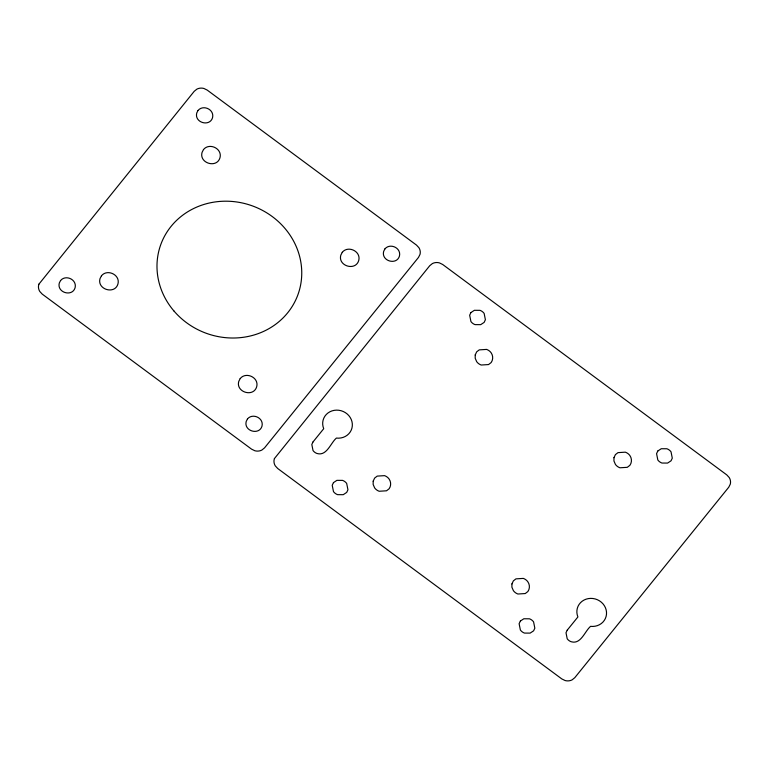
<?xml version="1.0" encoding="UTF-8"?>
<svg xmlns="http://www.w3.org/2000/svg" width="769" height="769" viewBox="0 0 769 769"><rect width="100%" height="100%" fill="white"/><g stroke="black" fill="none" stroke-linecap="round" stroke-linejoin="round"><path stroke-width="1.15" d="M373.186 481.163L373.157 484.47L374.647 487.902A9.074 8.421 20.5 0 0 379.175 491.256L386.509 490.795L389.095 488.805C391.219 485.912 391.142 481.894 389.085 479A9.074 8.421 20.5 0 0 384.548 475.646L377.214 476.107L374.628 478.087L373.186 481.163M475.223 354.932L475.204 358.239L476.684 361.67A9.074 8.421 20.5 0 0 481.211 365.025L488.546 364.564L491.131 362.574C493.256 359.681 493.179 355.663 491.122 352.769A9.074 8.421 20.5 0 0 486.585 349.414L479.25 349.876L476.665 351.856L475.223 354.932M511.933 583.931L511.904 587.228L513.394 590.659A9.074 8.421 20.5 0 0 517.922 594.014L525.256 593.553L527.842 591.563C529.966 588.669 529.889 584.651 527.832 581.758A9.074 8.421 20.5 0 0 523.295 578.403L515.961 578.865L513.375 580.855L511.933 583.931M613.97 457.699L613.95 460.996L615.431 464.428A9.074 8.421 20.5 0 0 619.958 467.783L627.293 467.321L629.878 465.332C632.003 462.438 631.926 458.42 629.869 455.527A9.074 8.421 20.5 0 0 625.332 452.172L617.997 452.633L615.411 454.623L613.97 457.699M38.921 284.146L38.719 284.799A9.363 8.68 20.5 0 0 39.786 291.47L42.228 294.114L251.559 449.144L254.837 450.749A9.363 8.68 20.5 0 0 261.864 450.057L264.536 447.875L418.48 257.432L420.009 254.414A9.363 8.68 20.5 0 0 418.942 247.733L416.5 245.1L207.169 90.06L203.891 88.464A9.363 8.68 20.5 0 0 196.874 89.146L194.201 91.328L38.921 284.146M274.427 458.574L274.225 459.218A9.363 8.68 20.5 0 0 275.302 465.899L277.744 468.532L561.831 678.94L565.109 680.536A9.363 8.68 20.5 0 0 572.126 679.854L574.799 677.672L728.743 487.229L730.281 484.201A9.363 8.68 20.5 0 0 729.214 477.53L726.772 474.886L442.684 264.488L439.407 262.883A9.363 8.68 20.5 0 0 432.38 263.575L429.708 265.747L274.427 458.574M313.012 441.944L311.82 444.482L313.021 450.538A7.95 7.373 20.5 0 0 316.991 453.479C326.767 456.44 330.603 442.973 336.389 438.08A14.976 13.9 20.5 0 0 352.317 423.786A14.976 13.9 20.5 0 0 334.169 410.348A14.976 13.9 20.5 0 0 323.72 428.698L313.012 441.944M333.467 482.624L332.218 485.268L333.477 491.593A8.305 7.7 20.5 0 0 337.62 494.659L343.243 494.688L346.694 492.42L347.944 489.776L346.684 483.451A8.305 7.7 20.5 0 0 342.541 480.385L336.909 480.356L333.467 482.624M470.916 312.579L469.667 315.223L470.926 321.548A8.305 7.7 20.5 0 0 475.069 324.624L480.702 324.653L484.143 322.384L485.393 319.731L484.134 313.406A8.305 7.7 20.5 0 0 479.991 310.34L474.367 310.311L470.916 312.579M520.363 621.044L519.113 623.688L520.373 630.013A8.305 7.7 20.5 0 0 524.516 633.089L530.149 633.108L533.59 630.84L534.84 628.196L533.58 621.871A8.305 7.7 20.5 0 0 529.437 618.805L523.814 618.776L520.363 621.044M567.195 630.205L566.003 632.733L567.205 638.789A7.95 7.373 20.5 0 0 571.175 641.731C580.951 644.701 584.776 631.234 590.573 626.341A14.976 13.9 20.5 0 0 606.501 612.047A14.976 13.9 20.5 0 0 588.352 598.599A14.976 13.9 20.5 0 0 577.904 616.949L567.195 630.205M657.812 450.999L656.572 453.652L657.822 459.977A8.305 7.7 20.5 0 0 661.965 463.044L667.598 463.073L671.049 460.804L672.289 458.161L671.029 451.836A8.305 7.7 20.5 0 0 666.886 448.76L661.263 448.731L657.812 450.999M60.578 280.512L59.309 283.002C56.685 292.681 72.219 297.18 75.074 287.827C77.208 279.522 65.73 274.312 60.578 280.512M101.47 275.783L100.018 278.628C96.894 289.461 114.725 294.883 117.926 284.049C120.531 274.783 107.266 268.573 101.47 275.783M198.027 110.467L196.758 112.956C194.144 122.646 209.668 127.145 212.523 117.782C214.666 109.477 203.179 104.276 198.027 110.467M203.506 149.551L202.064 152.397C198.94 163.23 216.762 168.651 219.963 157.818C222.568 148.552 209.312 142.342 203.506 149.551M240.216 378.54L238.765 381.386C235.641 392.219 253.472 397.64 256.673 386.807C259.278 377.55 246.013 371.34 240.216 378.54M247.474 418.932L246.215 421.422C243.59 431.111 259.115 435.6 261.969 426.247C264.113 417.942 252.626 412.732 247.474 418.932M342.253 252.309L340.811 255.154C337.687 265.987 355.509 271.409 358.71 260.576C361.315 251.319 348.059 245.109 342.253 252.309M384.923 248.896L383.664 251.386C381.039 261.066 396.564 265.565 399.419 256.202C401.562 247.897 390.075 242.696 384.923 248.896M173.938 310.974A73.007 67.739 20.5 0 0 297.401 296.094A73.007 67.739 20.5 0 0 216.752 201.738A73.007 67.739 20.5 0 0 173.938 310.974"/></g></svg>
